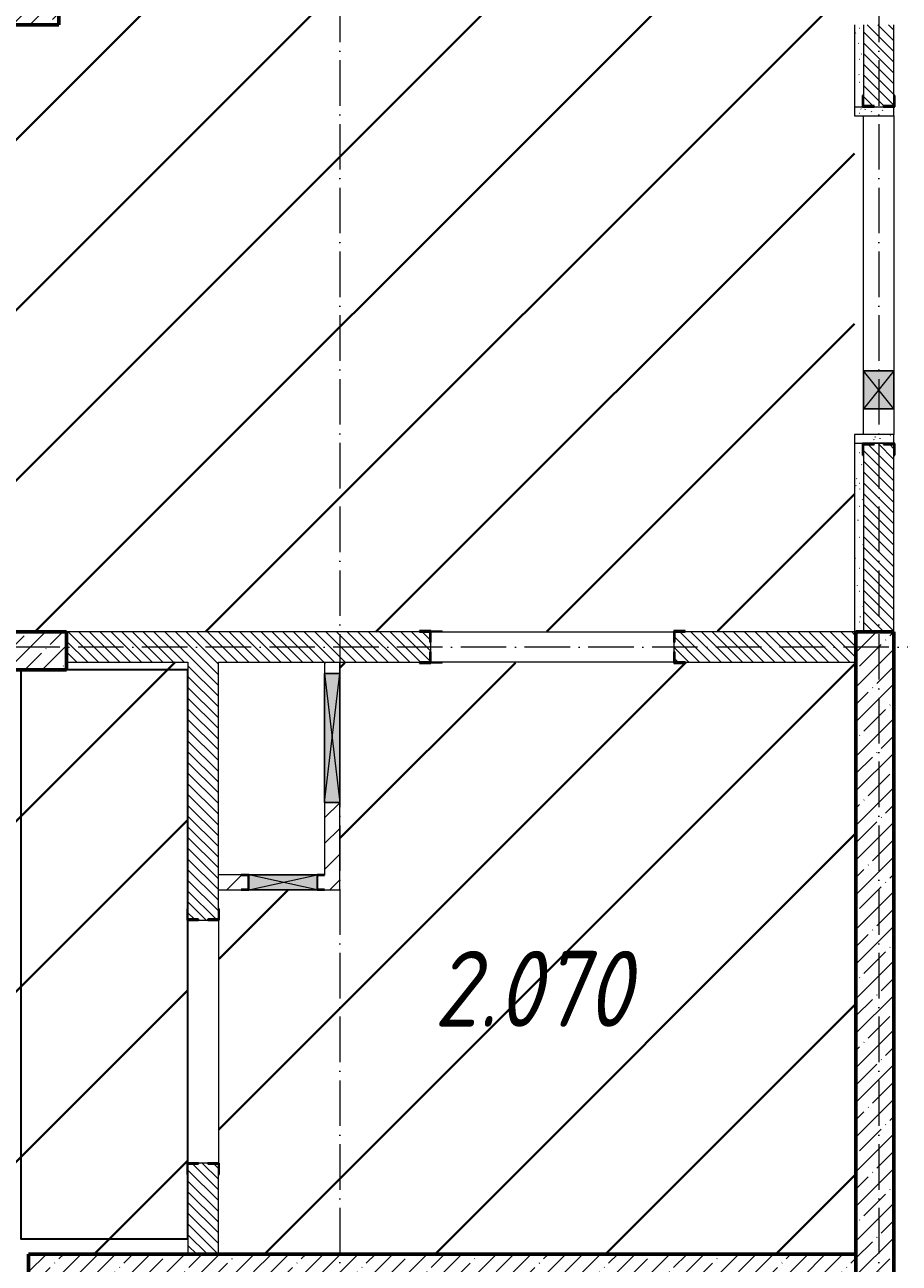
# Model space of a CAD drawing. Header units: millimetres. Extents: x -17017 to 628417, y -109036 to 199237.
# Drawn here: x 112235 to 117995, y 122735 to 130895 of the extents above; entities that cross this region are included whole.
import ezdxf

# ---------------------------------------------------------------- set-up
doc = ezdxf.new("R2010")
doc.units = ezdxf.units.MM
doc.linetypes.add('50_200_ШТРИХ_1Т_ш5_п1_п1_', pattern=[700, 500, -100, 0, -100])
for name, color, linetype, lineweight in [('3.1) ЖБ окна 1.2 м', 102, 'Continuous', 30), ('A-DETL-GENF-OTLN', 7, 'Continuous', 9), ('A-GENM-____-MCUT', 7, 'Continuous', 25), ('A-GENM-____-OTLN', 7, 'Continuous', 9), ('A-GENM-____-OTLN-1', 7, 'Continuous', 25), ('A-GLAZ-____-OTLN', 7, 'Continuous', 9), ('A-WALL-____-MCUT', 7, 'Continuous', 13), ('A-WALL-____-MCUT-2', 7, 'Continuous', 50), ('A-WALL-____-PATT-1', 7, 'Continuous', 9), ('A-WALL-FNSH-MCUT-1', 7, 'Continuous', 9), ('I-WALL-____-OTLN', 7, 'Continuous', 9), ('S-COLS-____-MCUT', 7, 'Continuous', 50), ('S-COLS-____-OTLN', 7, 'Continuous', 9), ('S-GRID-____-OTLN-1', 7, '50_200_ШТРИХ_1Т_ш5_п1_п1_', 9), ('Марки помещений', 7, 'Continuous', 9), ('стяжа', 7, 'Continuous', 30)]:
    doc.layers.add(name, color=color, linetype=linetype, lineweight=lineweight)
doc.layers.add('A-WALL-____-PATT-2', color=7, linetype='Continuous', lineweight=9, true_color=0x787878)
doc.styles.add('ISOCPEUR_I_2', font='isocpeui.ttf', dxfattribs={"width": 0.85, "height": 2.3})
pattern_1 = [(135, (43259.71, 63713.66), (-35.35534, -35.35534), [])]
pattern_2 = [(45, (43259.71, 63713.66), (-114.04925, 114.04925), []), (45, (43373.76, 63713.66), (-114.04925, 114.04925), [201.612, -40.322, 3.353, -36.97])]
pattern_3 = [(45, (43259.71, 63713.66), (-84.85281, 84.85281), [])]
pattern_4 = [(0, (43259.71, 63713.66), (203.2, 50.8), [3.353, -149.047, 3.353, -149.047, -812.8]), (0, (43259.71, 63713.66), (203.2, 50.8), [-304.8, 3.353, -301.447, 3.353, -149.047, -355.6]), (0, (43259.71, 63713.66), (203.2, 50.8), [-762, 3.353, -98.247, 3.353, -250.647]), (120, (43335.91, 63739.06), (-145.59409, 150.576362), [3.353, -149.047, 3.353, -149.047, -812.8]), (120, (43335.91, 63739.06), (-145.59409, 150.576362), [-304.8, 3.353, -301.447, 3.353, -149.047, -355.6]), (120, (43335.91, 63739.06), (-145.59409, 150.576362), [-762, 3.353, -98.247, 3.353, -250.647]), (240, (43361.31, 63840.66), (-57.60591, -201.376362), [3.353, -149.047, 3.353, -149.047, -812.8]), (240, (43361.31, 63840.66), (-57.60591, -201.376362), [-304.8, 3.353, -301.447, 3.353, -149.047, -355.6]), (240, (43361.31, 63840.66), (-57.60591, -201.376362), [-762, 3.353, -98.247, 3.353, -250.647])]

# ---------------------------------------------------------------- blocks, each defined once
blk = doc.blocks.new('BSC_Колонна _Прямоугольная - 500х500-V146-АР1_План отверстий 2 этажа в осях 1-64_Ю-ЯЯ')
at = {"layer": 'S-COLS-____-OTLN'}
h = blk.add_hatch(dxfattribs=at)
h.set_pattern_fill('FP_159', color=256, style=0, pattern_type=2)
h.set_pattern_definition([(45, (-68950, -67431.04), (-114.04925, 114.04925), []), (45, (-68835.95, -67431.04), (-114.04925, 114.04925), [201.613, -40.323, 3.353, -36.97])])
h.paths.add_polyline_path([(-250, -250), (250, -250), (250, 250), (-250, 250)], flags=0)
at = {"layer": 'S-COLS-____-MCUT'}
for p, q in [((250, 250), (-250, 250)), ((-250, 250), (-250, -250)), ((250, -250), (250, 250)), ((-250, -250), (250, -250))]:
    blk.add_line(p, q, dxfattribs=at)
blk = doc.blocks.new('Фахверк_СКБ_Уголок - 200_3960-28268576-АР1_План отверстий 2 этажа в осях 1-64_Ю-ЯЯ')
at = {"layer": 'A-GENM-____-MCUT'}
for p, q in [((200, 156), (125, 156)), ((125, 156), (125, 81)), ((131, 81), (131, 150)), ((131, 150), (200, 150)), ((200, 150), (200, 156)), ((125, 81), (131, 81)), ((131, 19), (125, 19)), ((125, 19), (125, -56)), ((131, -50), (131, 19)), ((125, -56), (200, -56)), ((200, -50), (131, -50)), ((200, -56), (200, -50))]:
    blk.add_line(p, q, dxfattribs=at)
blk = doc.blocks.new('154_Стойка_СКБ_Уголок - СМ-2180_200-28268025-АР1_План отверстий 2 этажа в осях 1-64_Ю-ЯЯ')
at = {"layer": 'A-GENM-____-MCUT'}
for p, q in [((125, 156), (125, 81)), ((200, 156), (125, 156)), ((131, 81), (131, 150)), ((131, 150), (200, 150)), ((200, 150), (200, 156)), ((125, 81), (131, 81)), ((131, 19), (125, 19)), ((125, 19), (125, -56)), ((131, -50), (131, 19)), ((125, -56), (200, -56)), ((200, -50), (131, -50)), ((200, -56), (200, -50))]:
    blk.add_line(p, q, dxfattribs=at)
blk = doc.blocks.new('Стойка_Влож_Уголок_Опорный - Уголок-28213941-АР1_План отверстий 2 этажа в осях 1-64_Ю-ЯЯ')
at = {"layer": 'A-GENM-____-OTLN'}
for p, q in [((-212, -6), (-212, 0)), ((0, 0), (0, -6)), ((-212, -75), (-212, -6)), ((-212, -6), (-206, -6)), ((-212, -75), (-206, -75)), ((-6, -6), (0, -6)), ((-6, -75), (0, -75)), ((0, -6), (0, -75))]:
    blk.add_line(p, q, dxfattribs=at)
blk = doc.blocks.new('154_Стойка_СКБ_Уголок - СМ-2540_200-37126399-АР1_План отверстий 2 этажа в осях 1-64_Ю-ЯЯ')
at = {"layer": 'A-GENM-____-MCUT'}
for p, q in [((125, 156), (125, 81)), ((200, 156), (125, 156)), ((131, 81), (131, 150)), ((131, 150), (200, 150)), ((200, 150), (200, 156)), ((125, 81), (131, 81)), ((131, 19), (125, 19)), ((125, 19), (125, -56)), ((131, -50), (131, 19)), ((125, -56), (200, -56)), ((200, -50), (131, -50)), ((200, -56), (200, -50))]:
    blk.add_line(p, q, dxfattribs=at)
blk = doc.blocks.new('Стойка_Влож_Полоса боковая - Полоса-V150-АР1_План отверстий 2 этажа в осях 1-64_Ю-ЯЯ')
at = {"layer": 'A-GENM-____-OTLN'}
for p, q in [((-5, 60), (0, 60)), ((-5, -60), (-5, 60)), ((0, 31), (0, -31)), ((0, -60), (-5, -60))]:
    blk.add_line(p, q, dxfattribs=at)
blk = doc.blocks.new('Фахверк_СКБ_Уголок - 200_3550-28267367-АР1_План отверстий 2 этажа в осях 1-64_Ю-ЯЯ')
at = {"layer": 'A-GENM-____-MCUT'}
for p, q in [((200, 156), (125, 156)), ((125, 156), (125, 81)), ((131, 81), (131, 150)), ((131, 150), (200, 150)), ((200, 150), (200, 156)), ((125, 81), (131, 81)), ((131, 19), (125, 19)), ((125, 19), (125, -56)), ((131, -50), (131, 19)), ((125, -56), (200, -56)), ((200, -50), (131, -50)), ((200, -56), (200, -50))]:
    blk.add_line(p, q, dxfattribs=at)
blk = doc.blocks.new('AR_Отверстие прямоугольное _в стене__БезПР - AR_Отверстие прямоугольное _в стене__БезПР-36392898-АР1_План отверстий 2 этажа в осях 1-64_Ю-ЯЯ')
at = {"layer": 'A-GLAZ-____-OTLN'}
blk.add_hatch(color=256, dxfattribs=at).paths.add_polyline_path([(125, 100), (-125, 100), (-125, -100), (125, -100)], flags=0)
at = {"layer": 'A-DETL-GENF-OTLN'}
for p, q in [((-125, -100), (-125, 100)), ((-125, 100), (125, 100)), ((125, 100), (-125, -100)), ((-125, 100), (125, -100)), ((125, 100), (-125, 100)), ((-125, 100), (-125, -100)), ((125, 100), (125, -100)), ((125, -100), (125, 100)), ((125, -100), (-125, -100)), ((-125, -100), (125, -100))]:
    blk.add_line(p, q, dxfattribs=at)
blk = doc.blocks.new('AR_Отверстие прямоугольное _в стене_ - AR_Отверстие прямоугольное _в стене__ОВ-36822079-АР1_План отверстий 2 этажа в осях 1-64_Ю-ЯЯ')
at = {"layer": 'A-GLAZ-____-OTLN'}
blk.add_hatch(color=256, dxfattribs=at).paths.add_polyline_path([(-425, -50), (425, -50), (425, 50), (-425, 50)], flags=0)
at = {"layer": 'A-DETL-GENF-OTLN'}
for p, q in [((-425, -50), (-425, 50)), ((-425, 50), (425, 50)), ((425, 50), (-425, -50)), ((-425, 50), (425, -50)), ((425, 50), (-425, 50)), ((-425, 50), (-425, -50)), ((425, 50), (425, -50)), ((425, -50), (425, 50)), ((425, -50), (-425, -50)), ((-425, -50), (425, -50))]:
    blk.add_line(p, q, dxfattribs=at)
blk = doc.blocks.new('154_Фахверк_СКБ_Швеллер - Тип_100_3960_зеркало-V205-АР1_План отверстий 2 этажа в осях 1-64_Ю-ЯЯ')
at = {"layer": 'A-GENM-____-MCUT'}
for p, q in [((175, 50), (125, 50)), ((128, 47), (175, 47)), ((128, -47), (128, 47)), ((175, 47), (175, 50)), ((125, -50), (175, -50)), ((175, -47), (128, -47)), ((175, -50), (175, -47))]:
    blk.add_line(p, q, dxfattribs=at)
blk = doc.blocks.new('AR_Отверстие прямоугольное _в стене_ - AR_Отверстие прямоугольное _в стене__ОВ-36931939-АР1_План отверстий 2 этажа в осях 1-64_Ю-ЯЯ')
at = {"layer": 'A-GLAZ-____-OTLN'}
blk.add_hatch(color=256, dxfattribs=at).paths.add_polyline_path([(225, 50), (-225, 50), (-225, -50), (225, -50)], flags=0)
at = {"layer": 'A-DETL-GENF-OTLN'}
for p, q in [((-225, -50), (-225, 50)), ((-225, 50), (225, 50)), ((225, 50), (-225, -50)), ((-225, 50), (225, -50)), ((225, 50), (-225, 50)), ((-225, 50), (-225, -50)), ((225, 50), (225, -50)), ((225, -50), (225, 50)), ((225, -50), (-225, -50)), ((-225, -50), (225, -50))]:
    blk.add_line(p, q, dxfattribs=at)
blk = doc.blocks.new('2этаж')
at = {"layer": 'S-GRID-____-OTLN-1', "color": 251, "ltscale": 0.6, "true_color": 0x636466}
for p, q in [((55458.3, 549908.8), (55458.3, 498997)), ((59008.3, 549908.8), (59008.3, 498997)), ((88482.7, 522097), (-20260.4, 522097))]:
    blk.add_line(p, q, dxfattribs=at)

msp = doc.modelspace()

# ---------------------------------------------------------------- hatches: boundary and pattern name
at = {"layer": 'A-WALL-____-PATT-1'}
h = msp.add_hatch(dxfattribs=at)
h.set_pattern_fill('FP_6', color=256, style=0, pattern_type=2)
h.set_pattern_definition(pattern_1)
h.paths.add_polyline_path([(117959.7, 126894.7), (117959.7, 128128.7), (117890.7, 128128.7), (117890.7, 128134.7), (117828.7, 128134.7), (117828.7, 128128.7), (117759.7, 128128.7), (117759.7, 126894.7)], flags=0)
h.paths.add_polyline_path([(117890.7, 130354.7), (117890.7, 130360.7), (117959.7, 130360.7), (117959.7, 130894.7), (117759.7, 130894.7), (117759.7, 130360.7), (117828.7, 130360.7), (117828.7, 130354.7)], flags=0)
h = msp.add_hatch(dxfattribs=at)
h.set_pattern_fill('FP_13', color=256, style=0, pattern_type=2)
h.set_pattern_definition(pattern_2)
h.paths.add_polyline_path([(112509.7, 126644.7), (112509.7, 126894.7), (112009.7, 126894.7), (112009.7, 126644.7)], flags=0)
h.paths.add_polyline_path([(110409.6, 126644.7), (110409.7, 126644.7), (110409.6, 126894.7), (110209.7, 126894.7), (110209.7, 126644.7)], flags=0)
h = msp.add_hatch(dxfattribs=at)
h.set_pattern_fill('FP_6', color=256, style=0, pattern_type=2)
h.set_pattern_definition(pattern_1)
h.paths.add_polyline_path([(117479.6, 126694.7), (117709.7, 126694.7), (117709.7, 126894.7), (116515.7, 126894.7), (116515.7, 126825.7), (116509.7, 126825.7), (116509.7, 126763.7), (116515.7, 126763.7), (116515.7, 126694.7), (116584.7, 126694.7)], flags=0)
h.paths.add_polyline_path([(114834.7, 126694.7), (114903.7, 126694.7), (114903.7, 126763.7), (114909.7, 126763.7), (114909.7, 126825.7), (114903.7, 126825.7), (114903.7, 126894.7), (112509.7, 126894.7), (112509.7, 126694.7), (113944.6, 126694.7)], flags=0)
h = msp.add_hatch(dxfattribs=at)
h.set_pattern_fill('FP_13', color=256, style=0, pattern_type=2)
h.set_pattern_definition(pattern_2)
h.paths.add_polyline_path([(117959.7, 118894.7), (117959.7, 126894.7), (117709.7, 126894.7), (117709.7, 118894.7), (117921.4, 118894.7)], flags=0)
h = msp.add_hatch(dxfattribs=at)
h.set_pattern_fill('FP_6', color=256, style=0, pattern_type=2)
h.set_pattern_definition(pattern_1)
h.paths.add_polyline_path([(113309.7, 122794.7), (113509.7, 122794.7), (113509.7, 123388.7), (113440.7, 123388.7), (113440.7, 123394.7), (113378.7, 123394.7), (113378.7, 123388.7), (113309.7, 123388.7), (113309.7, 123319.7)], flags=0)
h.paths.add_polyline_path([(113378.7, 124994.7), (113440.7, 124994.7), (113440.7, 125000.7), (113509.7, 125000.7), (113509.7, 126694.7), (113309.7, 126694.7), (113309.7, 125000.7), (113378.7, 125000.7)], flags=0)
h = msp.add_hatch(dxfattribs=at)
h.set_pattern_fill('FP_4', color=256, style=0, pattern_type=2)
h.set_pattern_definition(pattern_3)
h.paths.add_polyline_path([(114209.7, 125194.7), (114309.7, 125194.7), (114309.7, 125769.7), (114209.7, 125769.7), (114209.7, 125197.7)], flags=0)
h.paths.add_polyline_path([(114309.7, 126619.7), (114309.7, 126694.7), (114209.7, 126694.7), (114209.7, 126619.7), (114304.4, 126619.7)], flags=0)
h = msp.add_hatch(dxfattribs=at)
h.set_pattern_fill('FP_4', color=256, style=0, pattern_type=2)
h.set_pattern_definition(pattern_3)
h.paths.add_polyline_path([(113509.7, 125194.7), (113659.7, 125194.7), (113659.7, 125197.7), (113706.7, 125197.7), (113706.7, 125291.7), (113659.7, 125291.7), (113659.7, 125294.7), (113509.7, 125294.7), (113509.7, 125197.7)], flags=0)
h.paths.add_polyline_path([(114162.7, 125197.7), (114209.7, 125197.7), (114209.7, 125291.7), (114162.7, 125291.7)], flags=0)
h = msp.add_hatch(dxfattribs=at)
h.set_pattern_fill('FP_13', color=256, style=0, pattern_type=2)
h.set_pattern_definition(pattern_2)
h.paths.add_polyline_path([(117709.7, 122544.7), (117709.7, 122794.7), (112259.7, 122794.7), (112259.7, 122544.7), (117479.6, 122544.7)], flags=0)
at = {"layer": 'A-WALL-____-PATT-2'}
h = msp.add_hatch(dxfattribs=at)
h.set_pattern_fill('FP_165', color=256, style=0, pattern_type=2)
h.set_pattern_definition(pattern_4)
h.paths.add_polyline_path([(117759.7, 126894.7), (117759.7, 128059.7), (117753.7, 128059.7), (117753.7, 128134.7), (117699.7, 128134.7), (117699.7, 126894.7)], flags=0)
h.paths.add_polyline_path([(117699.7, 130354.7), (117753.7, 130354.7), (117753.7, 130429.7), (117759.7, 130429.7), (117759.7, 130894.7), (117699.7, 130894.7), (117699.7, 130360.7)], flags=0)
h = msp.add_hatch(dxfattribs=at)
h.set_pattern_fill('FP_165', color=256, style=0, pattern_type=2)
h.set_pattern_definition(pattern_4)
h.paths.add_polyline_path([(117759.7, 130294.7), (117959.7, 130294.7), (117959.7, 130354.7), (117699.7, 130354.7), (117699.7, 130294.7), (117753.7, 130294.7)], flags=0)
h = msp.add_hatch(dxfattribs=at)
h.set_pattern_fill('FP_165', color=256, style=0, pattern_type=2)
h.set_pattern_definition(pattern_4)
h.paths.add_polyline_path([(117919.7, 128134.7), (117959.7, 128134.7), (117959.7, 128194.7), (117699.7, 128194.7), (117699.7, 128134.7), (117799.7, 128134.7), (117799.7, 128139.7), (117919.7, 128139.7)], flags=0)
at = {"layer": 'стяжа'}
h = msp.add_hatch(dxfattribs=at)
h.set_pattern_fill('ANSI31', color=5, scale=250)
h.paths.add_polyline_path([(117699.7, 133594.7), (117159.7, 133594.7), (112459.7, 133594.7), (111959.7, 133594.7), (111759.7, 133594.7), (111759.7, 133144.7), (111533.7, 133144.7), (111533.7, 133138.7), (111085.7, 133138.7), (110959.7, 133144.7), (110959.7, 133594.7), (107509.7, 133594.7), (107509.7, 133094.7), (107009.7, 133094.7), (107009.7, 131394.7), (107509.7, 131394.7), (107509.7, 130894.7), (107009.7, 130894.7), (106509.7, 130894.7), (105209.7, 130894.7), (104209.7, 130894.7), (103209.7, 130894.7), (102711.1, 130894.7), (102511.1, 130894.7), (102059.7, 130894.7), (100359.7, 130894.7), (100359.7, 130094.7), (100084.7, 130094.7), (99184.7, 130094.7), (98909.7, 130094.7), (98909.7, 130894.7), (97559.7, 130894.7), (97061.1, 130894.7), (96861.1, 130894.7), (96409.7, 130894.7), (96059.7, 130894.7), (96059.7, 130294.7), (95959.7, 130294.7), (95909.7, 130294.7), (95909.7, 130394.7), (94809.7, 130394.7), (94809.7, 130294.7), (94509.7, 130294.7), (93559.7, 130294.7), (93459.7, 130294.7), (93459.7, 130894.7), (93459.7, 131144.7), (93259.7, 131144.7), (93259.7, 131244.7), (90809.7, 131244.7), (89009.7, 131244.7), (89009.7, 130994.7), (88759.7, 130994.7), (88759.7, 126894.7), (89009.7, 126894.7), (89334.7, 126894.7), (89334.7, 126900.7), (89409.7, 126900.7), (89844.7, 126894.7), (90694.7, 126894.7), (91034.7, 126894.7), (91034.7, 126900.7), (91103.7, 126900.7), (91109.7, 126900.7), (91184.7, 126900.7), (91509.7, 126894.7), (92009.7, 126894.7), (93634.7, 126894.7), (93634.7, 126900.7), (93709.7, 126900.7), (93715.7, 126900.7), (93784.7, 126900.7), (93869.7, 126894.7), (94269.7, 126894.7), (94409.7, 126894.7), (94409.7, 126900.7), (94484.7, 126900.7), (94634.7, 126894.7), (94634.7, 126900.7), (94709.7, 126900.7), (94889.7, 126894.7), (95189.7, 126894.7), (95409.7, 126894.7), (95409.7, 126900.7), (95484.7, 126900.7), (95634.7, 126894.7), (95634.7, 126900.7), (95709.7, 126900.7), (96409.7, 126894.7), (96409.7, 126900.7), (96484.7, 126900.7), (96634.7, 126894.7), (96634.7, 126900.7), (96709.7, 126900.7), (97409.7, 126894.7), (97409.7, 126900.7), (97509.7, 126900.7), (97509.7, 126894.7), (98009.7, 126894.7), (98334.7, 126894.7), (98334.7, 126900.7), (98409.7, 126900.7), (98759.7, 126894.7), (99609.7, 126894.7), (100034.7, 126894.7), (100034.7, 126900.7), (100103.7, 126900.7), (100109.7, 126900.7), (100184.7, 126900.7), (100509.7, 126894.7), (101009.7, 126894.7), (101509.7, 126894.7), (102009.7, 126894.7), (103734.7, 126894.7), (103734.7, 126900.7), (103809.7, 126900.7), (103815.7, 126900.7), (103839.7, 126894.7), (103809.7, 126894.7), (103809.7, 126854.7), (103814.7, 126854.7), (103814.7, 126694.7), (105609.7, 126694.7), (105609.7, 126763.7), (105609.7, 126825.7), (105609.7, 126900.7), (105684.7, 126900.7), (106509.7, 126894.7), (107009.7, 126894.7), (107534.7, 126894.7), (107534.7, 126900.7), (107609.7, 126900.7), (107615.7, 126900.7), (107684.7, 126900.7), (108334.7, 126894.7), (108584.7, 126894.7), (108684.7, 126894.7), (108684.7, 126900.7), (108753.7, 126900.7), (108759.7, 126900.7), (108834.7, 126900.7), (109959.7, 126894.7), (110409.7, 126894.7), (112009.7, 126894.7), (112509.7, 126894.7), (114834.7, 126894.7), (114834.7, 126900.7), (114909.7, 126900.7), (114915.7, 126900.7), (114984.7, 126900.7), (116509.7, 126894.7), (116509.7, 126900.7), (116584.7, 126900.7), (117699.7, 126896.7)])
h.paths.add_polyline_path([(111959.7, 130894.7), (111959.7, 131394.7), (112459.7, 131394.7), (112459.7, 130894.7)], flags=16)
h.paths.add_polyline_path([(113309.7, 124994.7), (113303.7, 124994.7), (113303.7, 125069.7), (113309.7, 126694.7), (112509.7, 126694.7), (112509.7, 126644.7), (112009.7, 126644.7), (110409.7, 126644.7), (110209.7, 126644.7), (110209.7, 119394.7), (110209.7, 119144.7), (111209.7, 119144.7), (112259.7, 119144.7), (112259.7, 120994.7), (112259.7, 122544.7), (112259.7, 122794.7), (113309.7, 122794.7), (113309.7, 123319.7), (113303.7, 123319.7), (113303.7, 123394.7)])
h.paths.add_polyline_path([(117709.7, 126694.7), (116584.7, 126694.7), (116584.7, 126688.7), (116509.7, 126688.7), (114984.7, 126692.9), (114984.7, 126688.7), (114915.7, 126688.7), (114909.7, 126688.7), (114834.7, 126688.7), (114309.7, 126691.1), (114309.7, 126619.7), (114309.7, 125769.7), (114309.7, 125194.7), (114209.7, 125194.7), (114159.7, 125194.7), (113709.7, 125194.7), (113659.7, 125194.7), (113509.7, 125194.7), (113509.7, 125069.7), (113515.7, 125069.7), (113515.7, 124994.7), (113509.7, 123394.7), (113515.7, 123394.7), (113515.7, 123319.7), (113509.7, 122794.7), (117709.7, 122794.7)])

# ---------------------------------------------------------------- linework, layer by layer
msp.add_lwpolyline([(113309.7, 126644.7), (112209.7, 126644.7), (112209.7, 122894.7), (113309.7, 122894.7)], close=True)
at = {"layer": 'A-WALL-____-MCUT'}
for p, q in [((117759.7, 130894.7), (117759.7, 130429.7)), ((117959.7, 130429.7), (117959.7, 130894.7)), ((117828.7, 130354.7), (117890.7, 130354.7)), ((117759.7, 128059.7), (117759.7, 126894.7)), ((117959.7, 126894.7), (117959.7, 128059.7)), ((114834.7, 126894.7), (112509.7, 126894.7)), ((117709.7, 126894.7), (116584.7, 126894.7)), ((117759.7, 126894.7), (117959.7, 126894.7)), ((114909.7, 126763.7), (114909.7, 126825.7)), ((116509.7, 126825.7), (116509.7, 126763.7)), ((112509.7, 126694.7), (113309.7, 126694.7)), ((113309.7, 126694.7), (113309.7, 125069.7)), ((113509.7, 126694.7), (114834.7, 126694.7)), ((113509.7, 125069.7), (113509.7, 126694.7)), ((116584.7, 126694.7), (117709.7, 126694.7)), ((113378.7, 124994.7), (113440.7, 124994.7)), ((113440.7, 123394.7), (113378.7, 123394.7)), ((113309.7, 123319.7), (113309.7, 122794.7)), ((113509.7, 122794.7), (113509.7, 123319.7))]:
    msp.add_line(p, q, dxfattribs=at)
at = {"layer": 'A-WALL-____-MCUT-2'}
for p, q in [((112509.7, 126894.7), (112009.7, 126894.7)), ((112509.7, 126644.7), (112509.7, 126894.7)), ((117709.7, 126894.7), (117709.7, 118894.7)), ((117959.7, 126894.7), (117709.7, 126894.7)), ((117959.7, 118894.7), (117959.7, 126894.7)), ((112009.7, 126644.7), (112509.7, 126644.7)), ((117709.7, 122794.7), (112259.7, 122794.7)), ((112259.7, 122794.7), (112259.7, 122544.7)), ((117709.7, 122544.7), (117709.7, 122794.7))]:
    msp.add_line(p, q, dxfattribs=at)
at = {"layer": 'A-WALL-FNSH-MCUT-1'}
for p, q in [((117699.7, 130894.7), (117699.7, 130294.7)), ((117699.7, 130354.7), (117753.7, 130354.7)), ((117959.7, 130294.7), (117959.7, 130354.7)), ((117699.7, 130294.7), (117959.7, 130294.7)), ((117699.7, 128194.7), (117699.7, 126894.7)), ((117959.7, 128194.7), (117699.7, 128194.7)), ((117959.7, 128134.7), (117959.7, 128194.7)), ((117753.7, 128134.7), (117699.7, 128134.7)), ((117699.7, 126894.7), (117759.7, 126894.7)), ((114209.7, 126694.7), (114209.7, 126619.7)), ((114309.7, 126619.7), (114309.7, 126694.7)), ((114209.7, 125769.7), (114209.7, 125294.7)), ((114309.7, 125194.7), (114309.7, 125769.7)), ((113659.7, 125294.7), (113509.7, 125294.7)), ((113509.7, 125194.7), (113659.7, 125194.7)), ((114209.7, 125194.7), (114309.7, 125194.7))]:
    msp.add_line(p, q, dxfattribs=at)
at = {"layer": 'I-WALL-____-OTLN'}
for p, q in [((117759.7, 128614.7), (117759.7, 130294.7)), ((117959.7, 130294.7), (117959.7, 128614.7)), ((117759.7, 128194.7), (117759.7, 128364.7)), ((117959.7, 128364.7), (117959.7, 128194.7)), ((114909.7, 126894.7), (116509.7, 126894.7)), ((116509.7, 126694.7), (114909.7, 126694.7)), ((113309.7, 123394.7), (113309.7, 124994.7)), ((113509.7, 124994.7), (113509.7, 123394.7))]:
    msp.add_line(p, q, dxfattribs=at)

# ---------------------------------------------------------------- block references
at = {"layer": '3.1) ЖБ окна 1.2 м'}
msp.add_blockref('2этаж', (58851.4, -395302.3), dxfattribs=at)
at = {"layer": 'A-GENM-____-OTLN'}
for name, p, rotation in [('Стойка_Влож_Полоса боковая - Полоса-V150-АР1_План отверстий 2 этажа в осях 1-64_Ю-ЯЯ', (117859.7, 128134.7), 269.9999999999998), ('Стойка_Влож_Уголок_Опорный - Уголок-28213941-АР1_План отверстий 2 этажа в осях 1-64_Ю-ЯЯ', (114909.7, 126900.7), 89.99999999999955)]:
    msp.add_blockref(name, p, dxfattribs=dict(at, rotation=rotation))
at = {"layer": 'A-GENM-____-OTLN-1'}
for name, p, rotation in [('Фахверк_СКБ_Уголок - 200_3550-28267367-АР1_План отверстий 2 этажа в осях 1-64_Ю-ЯЯ', (117909.7, 130229.7), 89.99999999999986), ('154_Стойка_СКБ_Уголок - СМ-2540_200-37126399-АР1_План отверстий 2 этажа в осях 1-64_Ю-ЯЯ', (117809.7, 128259.7), 269.9999999999998), ('154_Стойка_СКБ_Уголок - СМ-2180_200-28268025-АР1_План отверстий 2 этажа в осях 1-64_Ю-ЯЯ', (115034.7, 126844.7), 180), ('154_Фахверк_СКБ_Швеллер - Тип_100_3960_зеркало-V205-АР1_План отверстий 2 этажа в осях 1-64_Ю-ЯЯ', (113834.7, 125244.7), 180), ('154_Стойка_СКБ_Уголок - СМ-2180_200-28268025-АР1_План отверстий 2 этажа в осях 1-64_Ю-ЯЯ', (113459.7, 124869.7), 89.9999999999999), ('Фахверк_СКБ_Уголок - 200_3960-28268576-АР1_План отверстий 2 этажа в осях 1-64_Ю-ЯЯ', (113359.7, 123519.7), 269.9999999999999)]:
    msp.add_blockref(name, p, dxfattribs=dict(at, rotation=rotation))
for name, p in [('Фахверк_СКБ_Уголок - 200_3960-28268576-АР1_План отверстий 2 этажа в осях 1-64_Ю-ЯЯ', (116384.7, 126744.7)), ('154_Фахверк_СКБ_Швеллер - Тип_100_3960_зеркало-V205-АР1_План отверстий 2 этажа в осях 1-64_Ю-ЯЯ', (114034.7, 125244.7))]:
    msp.add_blockref(name, p, dxfattribs=at)
at = {"layer": 'A-GLAZ-____-OTLN'}
for name, p, rotation in [('AR_Отверстие прямоугольное _в стене__БезПР - AR_Отверстие прямоугольное _в стене__БезПР-36392898-АР1_План отверстий 2 этажа в осях 1-64_Ю-ЯЯ', (117859.7, 128489.7), 269.9999999999998), ('AR_Отверстие прямоугольное _в стене_ - AR_Отверстие прямоугольное _в стене__ОВ-36822079-АР1_План отверстий 2 этажа в осях 1-64_Ю-ЯЯ', (114259.7, 126194.7), 90), ('AR_Отверстие прямоугольное _в стене_ - AR_Отверстие прямоугольное _в стене__ОВ-36931939-АР1_План отверстий 2 этажа в осях 1-64_Ю-ЯЯ', (113934.7, 125244.7), 180)]:
    msp.add_blockref(name, p, dxfattribs=dict(at, rotation=rotation))
at = {"layer": 'S-COLS-____-OTLN'}
msp.add_blockref('BSC_Колонна _Прямоугольная - 500х500-V146-АР1_План отверстий 2 этажа в осях 1-64_Ю-ЯЯ', (112209.7, 131144.7), dxfattribs=at)

# ---------------------------------------------------------------- texts
at = {"layer": 'Марки помещений', "insert": (114929.4, 124793.1), "char_height": 500, "width": 785.654, "attachment_point": 1, "style": 'ISOCPEUR_I_2'}
msp.add_mtext('2.070', dxfattribs=at)

doc.saveas('drawing.dxf')
